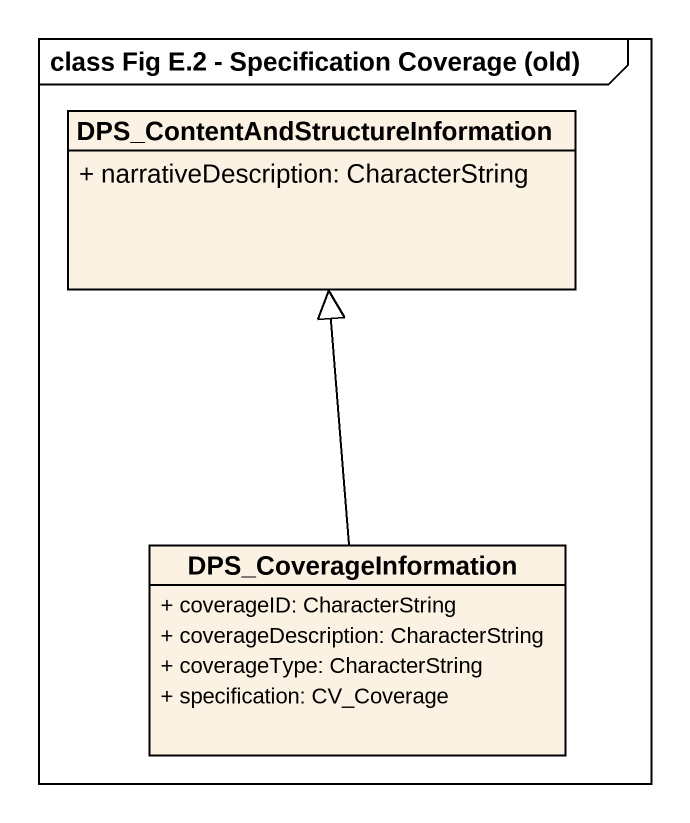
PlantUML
@startuml
mainframe class Fig E.2 - Specification Coverage (old)
hide circle
hide empty members
skinparam classAttributeIconSize 0
class "DPS_ContentAndStructureInformation" as DPS_ContentAndStructureInfor {
  + narrativeDescription: CharacterString
}
class DPS_CoverageInformation {
  + coverageID: CharacterString
  + coverageDescription: CharacterString
  + coverageType: CharacterString
  + specification: CV_Coverage
}
DPS_CoverageInformation -up-|> DPS_ContentAndStructureInfor
@enduml
